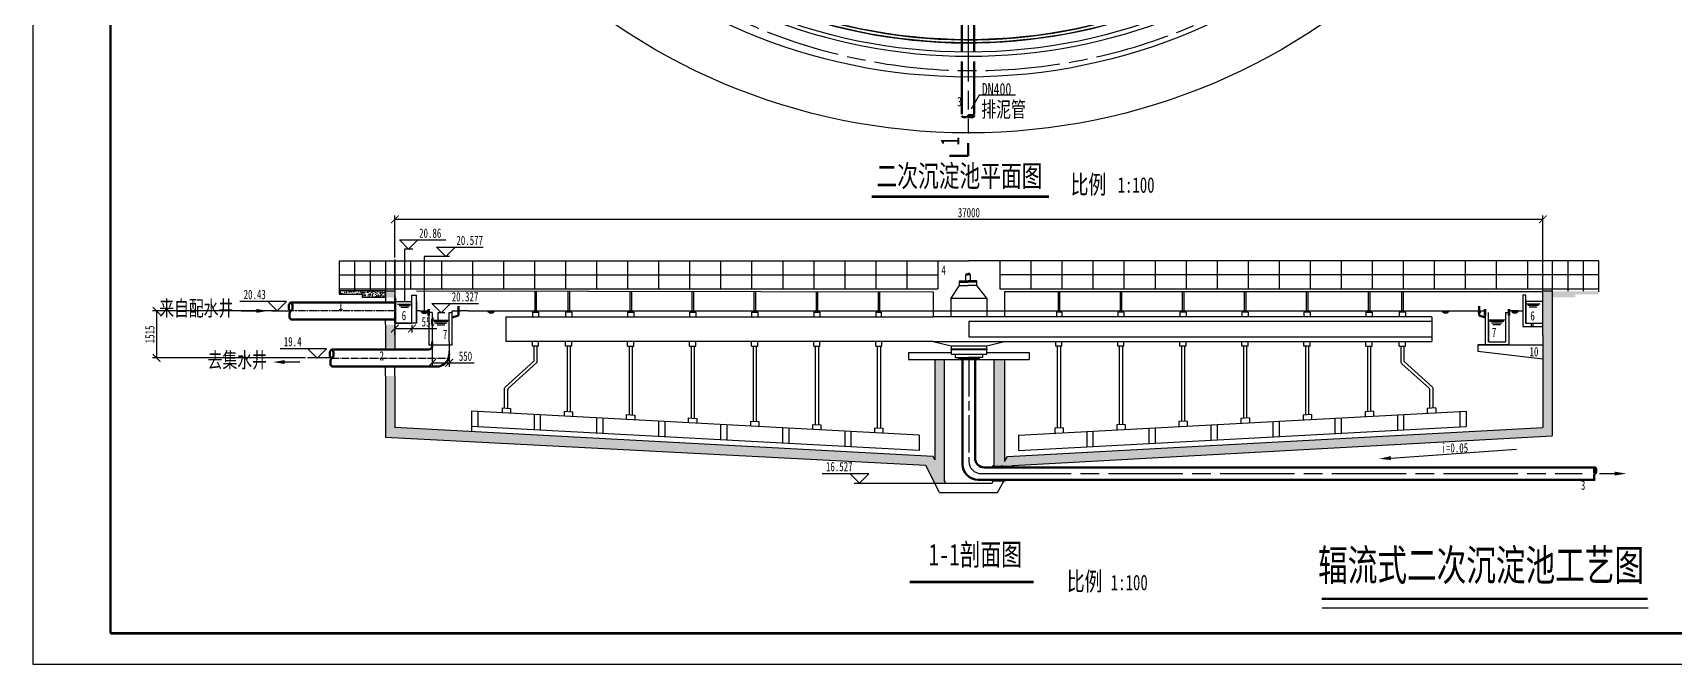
# Model space of a CAD drawing. Header units: millimetres. Extents: x 1678 to 6309, y 3797 to 4425.
# Drawn here: x 5468 to 5997, y 3797 to 4000 of the extents above; entities that cross this region are included whole.
import ezdxf
from ezdxf.enums import TextEntityAlignment as Align

# ---------------------------------------------------------------- set-up
doc = ezdxf.new("R2010")
doc.units = ezdxf.units.MM
for name, pattern in [('ACAD_ISO02W100', [15, 12, -3]), ('ACAD_ISO04W100', [30, 24, -3, 0, -3]), ('ACAD_ISO08W100', [36, 24, -3, 6, -3])]:
    doc.linetypes.add(name, pattern=pattern)
for name, color, linetype in [('33333', 7, 'Continuous'), ('guani', 7, 'Continuous'), ('ZI', 50, 'Continuous'), ('中心线', 7, 'ACAD_ISO08W100'), ('字', 7, 'Continuous'), ('标注', 230, 'Continuous')]:
    doc.layers.add(name, color=color, linetype=linetype)
for name, color, linetype, lineweight in [('guan', 7, 'Continuous', 53), ('图层1', 7, 'Continuous', 53), ('污泥管线', 40, 'ACAD_ISO08W100', 50), ('浮渣挡板', 200, 'Continuous', 50), ('管道', 2, 'Continuous', 50), ('设备', 7, 'Continuous', 25)]:
    doc.layers.add(name, color=color, linetype=linetype, lineweight=lineweight)
doc.styles.add('3', font='simfang.ttf', dxfattribs={"width": 0.7, "height": 3})
doc.styles.add('4', font='simfang.ttf', dxfattribs={"width": 0.7, "height": 8})
doc.styles.add('5', font='simfang.ttf', dxfattribs={"width": 0.7, "height": 5})
doc.styles.add('6', font='simfang.ttf', dxfattribs={"width": 0.7, "height": 6})
doc.styles.add('7', font='simfang.ttf', dxfattribs={"width": 0.7, "height": 7})
doc.styles.get("Standard").update_dxf_attribs({"font": 'arial.ttf'})
doc.dimstyles.new('nn ISO-25', dxfattribs={"dimtxt": 3, "dimasz": 2.5, "dimexe": 1.25, "dimexo": 0.625, "dimtad": 1, "dimdec": 0, "dimlfac": 100, "dimtxsty": '3', "dimblk": 'ARCHTICK', "dimcen": 2.5, "dimadec": 0, "dimazin": 0, "dimtfac": 1, "dimtdec": 0, "dimtmove": 0, "dimatfit": 3, "dimfxl": 1, "dimarcsym": 0})
pattern_1 = [(50, (5480.099, 3805.1431), (1.8218467, -0.159391), [0.1905, -2.0955]), (355, (5480.099, 3805.143), (-0.352428, 1.9105664), [0.1524, -1.6764]), (100.451, (5480.2509, 3805.1298), (1.469425, 1.751167), [0.1619, -1.7809]), (46.1842, (5480.099, 3805.651), (2.71079, -0.420423), [0.28575, -3.14325]), (96.6356, (5480.325, 3805.616), (2.374042, 2.474256), [0.24285, -2.67135]), (351.184, (5480.099, 3805.651), (2.374046, 2.474251), [0.2286, -2.5146]), (21, (5480.353, 3805.5241), (1.516149, -1.022655), [0.1905, -2.0955]), (326, (5480.353, 3805.524), (0.61802, 1.84188), [0.1524, -1.6764]), (71.4514, (5480.4794, 3805.4389), (2.134165, 0.8192286), [0.1619, -1.7809]), (37.5, (5480.09904, 3805.1431), (0.030886, 0.8455504), [0, -1.65608, 0, -1.7018, 0, -1.68275]), (7.5, (5480.099, 3805.1431), (0.6681966, 1.0018057), [0, -0.97028, 0, -1.61798, 0, -0.64135]), (327.5, (5479.5326, 3805.1431), (1.35590595, -0.0572874), [0, -0.635, 0, -1.9812, 0, -2.6289]), (317.5, (5479.2786, 3805.1431), (1.4812918, 0.254265), [0, -0.8255, 0, -1.31572, 0, -1.8669])]

# ---------------------------------------------------------------- blocks, each defined once
blk = doc.blocks.new('11')
for p, q in [((45917, 38225), (47417, 38225)), ((46217, 37925), (45917, 38225)), ((46217, 37925), (46517, 38225))]:
    blk.add_line(p, q)
blk = doc.blocks.new('_ArchTick')
at = {"color": 0, "linetype": 'ByBlock', "const_width": 0.15}
blk.add_lwpolyline([(-0.5, -0.5), (0.5, 0.5)], dxfattribs=at)
blk = doc.blocks.new('*D17')
at = {"layer": 'Defpoints', "color": 0, "ltscale": 0.1, "transparency": 16777216}
for p in [(5954.51, 3939.94), (5584.51, 3926.96), (5954.51, 3916.78)]:
    blk.add_point(p, dxfattribs=at)
at = {"layer": '标注', "color": 0, "lineweight": -2, "ltscale": 0.1, "transparency": 16777216}
for p, q in [((5584.51, 3927.59), (5584.51, 3941.19)), ((5954.51, 3917.4), (5954.51, 3941.19)), ((5584.51, 3939.94), (5954.51, 3939.94))]:
    blk.add_line(p, q, dxfattribs=at)
at = {"layer": '标注', "color": 0, "lineweight": -2, "ltscale": 0.1, "transparency": 16777216, "xscale": 2.5, "yscale": 2.5, "zscale": 2.5, "rotation": 180}
blk.add_blockref('_ArchTick', (5584.51, 3939.94), dxfattribs=at)
at = {"layer": '标注', "color": 0, "lineweight": -2, "ltscale": 0.1, "transparency": 16777216, "xscale": 2.5, "yscale": 2.5, "zscale": 2.5}
blk.add_blockref('_ArchTick', (5954.51, 3939.94), dxfattribs=at)
at = {"layer": '标注', "color": 0, "lineweight": -3, "ltscale": 0.1, "transparency": 16777216, "insert": (5769.51, 3942.08), "char_height": 3, "attachment_point": 5, "style": '3'}
blk.add_mtext('37000', dxfattribs=at)
blk = doc.blocks.new('*D8')
at = {"color": 0, "lineweight": -2, "ltscale": 0.1, "transparency": 16777216}
for p, q in [((5545.91, 3910.43), (5506.44, 3910.43)), ((5507.69, 3910.43), (5507.69, 3895.28)), ((5555.7, 3895.28), (5506.44, 3895.28))]:
    blk.add_line(p, q, dxfattribs=at)
at = {"layer": 'Defpoints', "color": 0, "ltscale": 0.1, "transparency": 16777216}
for p in [(5546.54, 3910.43), (5507.69, 3895.28), (5556.32, 3895.28)]:
    blk.add_point(p, dxfattribs=at)
at = {"color": 0, "lineweight": -2, "ltscale": 0.1, "transparency": 16777216, "xscale": 2.5, "yscale": 2.5, "zscale": 2.5}
for p, rotation in [((5507.69, 3910.43), 90), ((5507.69, 3895.28), 270)]:
    blk.add_blockref('_ArchTick', p, dxfattribs=dict(at, rotation=rotation))
at = {"color": 0, "ltscale": 0.1, "transparency": 16777216, "insert": (5505.55, 3902.86), "char_height": 3, "attachment_point": 5, "rotation": 90, "style": '3'}
blk.add_mtext('1515', dxfattribs=at)
blk = doc.blocks.new('*D16')
at = {"color": 0, "lineweight": -2, "ltscale": 0.1, "transparency": 16777216}
for p, q in [((5596.51, 3898.86), (5596.51, 3892.43)), ((5602.01, 3898.86), (5602.01, 3892.43)), ((5596.51, 3893.68), (5602.01, 3893.68)), ((5602.01, 3893.68), (5610.03, 3893.68))]:
    blk.add_line(p, q, dxfattribs=at)
at = {"layer": 'Defpoints', "color": 0, "ltscale": 0.1, "transparency": 16777216}
for p in [(5596.51, 3899.48), (5602.01, 3899.48), (5602.01, 3893.68)]:
    blk.add_point(p, dxfattribs=at)
at = {"color": 0, "lineweight": -2, "ltscale": 0.1, "transparency": 16777216, "xscale": 2.5, "yscale": 2.5, "zscale": 2.5, "rotation": 180}
blk.add_blockref('_ArchTick', (5596.51, 3893.68), dxfattribs=at)
at = {"color": 0, "lineweight": -2, "ltscale": 0.1, "transparency": 16777216, "xscale": 2.5, "yscale": 2.5, "zscale": 2.5}
blk.add_blockref('_ArchTick', (5602.01, 3893.68), dxfattribs=at)
at = {"color": 0, "ltscale": 0.1, "transparency": 16777216, "insert": (5607.27, 3895.82), "char_height": 3, "attachment_point": 5, "style": '3'}
blk.add_mtext('550', dxfattribs=at)
blk = doc.blocks.new('*D9')
at = {"color": 0, "lineweight": -2, "ltscale": 0.1, "transparency": 16777216}
for p, q in [((5584.51, 3905.81), (5584.51, 3903.49)), ((5584.51, 3904.74), (5590.01, 3904.74)), ((5590.01, 3905.81), (5590.01, 3903.49)), ((5590.01, 3904.74), (5598.03, 3904.74))]:
    blk.add_line(p, q, dxfattribs=at)
at = {"layer": 'Defpoints', "color": 0, "ltscale": 0.1, "transparency": 16777216}
for p in [(5584.51, 3906.43), (5590.01, 3906.43), (5590.01, 3904.74)]:
    blk.add_point(p, dxfattribs=at)
at = {"color": 0, "lineweight": -2, "ltscale": 0.1, "transparency": 16777216, "xscale": 2.5, "yscale": 2.5, "zscale": 2.5, "rotation": 180}
blk.add_blockref('_ArchTick', (5584.51, 3904.74), dxfattribs=at)
at = {"color": 0, "lineweight": -2, "ltscale": 0.1, "transparency": 16777216, "xscale": 2.5, "yscale": 2.5, "zscale": 2.5}
blk.add_blockref('_ArchTick', (5590.01, 3904.74), dxfattribs=at)
at = {"color": 0, "ltscale": 0.1, "transparency": 16777216, "insert": (5595.27, 3906.88), "char_height": 3, "attachment_point": 5, "style": '3'}
blk.add_mtext('550', dxfattribs=at)

msp = doc.modelspace()

# ---------------------------------------------------------------- hatches: boundary and pattern name
at = {"lineweight": -3, "ltscale": 0.1}
h = msp.add_hatch(dxfattribs=at)
h.set_pattern_fill('AR-CONC', color=256, scale=0.01, style=0)
h.set_pattern_definition(pattern_1)
h.paths.add_polyline_path([(5581.506, 3914.862), (5581.506, 3916.862), (5566.506, 3916.862), (5566.506, 3915.862), (5574.006, 3915.862), (5574.006, 3914.862)])
at = {"ltscale": 0.1}
h = msp.add_hatch(dxfattribs=at)
h.set_pattern_fill('AR-CONC', color=256, scale=0.01, style=0)
h.set_pattern_definition(pattern_1)
h.paths.add_polyline_path([(5584.506, 3916.862), (5581.506, 3916.862), (5581.506, 3914.669), (5584.506, 3914.669)])
h.paths.add_polyline_path([(5584.506, 3902.652), (5584.506, 3905.949), (5581.506, 3905.949), (5581.506, 3898.557), (5584.506, 3898.557)])
h.paths.add_polyline_path([(5584.506, 3889.5), (5581.506, 3889.5), (5581.506, 3869.67), (5755.602, 3860.657), (5758.544, 3854.98), (5762.006, 3854.98), (5761.506, 3856.048), (5761.506, 3887.842), (5761.506, 3894.827), (5758.506, 3894.827), (5758.506, 3862.453), (5758.006, 3863.521), (5584.512, 3872.88)])
h = msp.add_hatch(dxfattribs=at)
h.set_pattern_fill('AR-CONC', color=256, scale=0.01, style=0)
h.set_pattern_definition(pattern_1)
h.paths.add_polyline_path([(5957.506, 3870.237), (5957.506, 3876.626), (5957.506, 3892.652), (5957.506, 3916.775), (5954.506, 3916.775), (5954.506, 3916.565), (5954.506, 3902.652), (5954.506, 3872.881), (5781.944, 3863.571), (5781.006, 3861.94), (5781.006, 3894.827), (5777.506, 3894.827), (5777.506, 3893.052), (5777.506, 3887.842), (5777.506, 3860.91), (5777.506, 3860.213), (5779.439, 3860.213), (5783.474, 3860.213), (5783.731, 3860.661)])
h.paths.add_polyline_path([(5965.006, 3915.775), (5972.506, 3915.775), (5972.506, 3916.775), (5957.506, 3916.775), (5957.506, 3914.775), (5965.006, 3914.775)])

# ---------------------------------------------------------------- linework, layer by layer
at = {"lineweight": -3}
msp.add_line((5467.823, 4400.633), (5467.823, 3796.633), dxfattribs=at)
at = {"lineweight": 50}
for p, q in [((5492.823, 3806.633), (5492.823, 4390.633)), ((5769.272, 3960.436), (5769.272, 3964.436)), ((5769.272, 3960.436), (5763.272, 3960.436)), ((5883.275, 3817.724), (5988.275, 3817.724))]:
    msp.add_line(p, q, dxfattribs=at)
for p, q in [((5566.506, 3926.565), (5769.506, 3926.565)), ((5584.506, 3917.565), (5584.506, 3926.565)), ((5589.506, 3926.565), (5589.506, 3917.565)), ((5599.506, 3926.565), (5599.506, 3917.565)), ((5609.506, 3926.565), (5609.506, 3917.565)), ((5619.506, 3926.565), (5619.506, 3917.565)), ((5629.506, 3926.565), (5629.506, 3917.565)), ((5639.506, 3926.565), (5639.506, 3917.565)), ((5649.506, 3926.565), (5649.506, 3917.565)), ((5659.506, 3926.565), (5659.506, 3917.565)), ((5669.506, 3926.565), (5669.506, 3917.565)), ((5679.506, 3926.565), (5679.506, 3917.565)), ((5689.506, 3926.565), (5689.506, 3917.565)), ((5699.506, 3926.565), (5699.506, 3917.565)), ((5709.506, 3926.565), (5709.506, 3917.565)), ((5719.506, 3926.565), (5719.506, 3917.565)), ((5729.506, 3926.565), (5729.506, 3917.565)), ((5739.506, 3926.565), (5739.506, 3917.565)), ((5749.506, 3926.565), (5749.506, 3917.565)), ((5759.506, 3926.565), (5759.506, 3917.565)), ((5972.506, 3926.565), (5769.506, 3926.565)), ((5779.506, 3926.565), (5779.506, 3917.565)), ((5789.506, 3926.565), (5789.506, 3917.565)), ((5799.506, 3926.565), (5799.506, 3917.565)), ((5809.506, 3926.565), (5809.506, 3917.565)), ((5819.506, 3926.565), (5819.506, 3917.565)), ((5829.506, 3926.565), (5829.506, 3917.565)), ((5839.506, 3926.565), (5839.506, 3917.565)), ((5849.506, 3926.565), (5849.506, 3917.565)), ((5859.506, 3926.565), (5859.506, 3917.565)), ((5869.506, 3926.565), (5869.506, 3917.565)), ((5879.506, 3926.565), (5879.506, 3917.565)), ((5889.506, 3926.565), (5889.506, 3917.565)), ((5899.506, 3926.565), (5899.506, 3917.565)), ((5909.506, 3926.565), (5909.506, 3917.565)), ((5919.506, 3926.565), (5919.506, 3917.565)), ((5929.506, 3926.565), (5929.506, 3917.565)), ((5939.506, 3926.565), (5939.506, 3917.565)), ((5949.506, 3926.565), (5949.506, 3917.565)), ((5954.506, 3916.565), (5954.506, 3926.565)), ((5972.506, 3916.565), (5972.506, 3926.565)), ((5566.506, 3922.061), (5759.506, 3922.061)), ((5972.506, 3922.061), (5779.506, 3922.061)), ((5957.506, 3924.895), (5957.506, 3873.685)), ((5584.506, 3915.007), (5584.506, 3915.342)), ((5591.506, 3916.862), (5758.006, 3916.572)), ((5629.569, 3916.552), (5629.569, 3910.052)), ((5630.069, 3916.552), (5630.069, 3910.052)), ((5640.256, 3916.552), (5640.256, 3910.052)), ((5640.756, 3916.552), (5640.756, 3910.052)), ((5660.256, 3916.552), (5660.256, 3910.052)), ((5660.756, 3916.552), (5660.756, 3910.052)), ((5680.256, 3916.552), (5680.256, 3910.052)), ((5680.756, 3916.552), (5680.756, 3910.052)), ((5700.256, 3916.552), (5700.256, 3910.052)), ((5700.756, 3916.552), (5700.756, 3910.052)), ((5720.256, 3916.552), (5720.256, 3910.052)), ((5720.756, 3916.552), (5720.756, 3910.052)), ((5740.256, 3916.552), (5740.256, 3910.052)), ((5740.756, 3916.552), (5740.756, 3910.052)), ((5954.506, 3916.552), (5781.006, 3916.552)), ((5798.256, 3916.552), (5798.256, 3910.052)), ((5798.756, 3916.552), (5798.756, 3910.052)), ((5818.256, 3916.552), (5818.256, 3910.052)), ((5818.756, 3916.552), (5818.756, 3910.052)), ((5838.256, 3916.552), (5838.256, 3910.052)), ((5838.756, 3916.552), (5838.756, 3910.052)), ((5858.256, 3916.552), (5858.256, 3910.052)), ((5858.756, 3916.552), (5858.756, 3910.052)), ((5878.256, 3916.552), (5878.256, 3910.052)), ((5878.756, 3916.552), (5878.756, 3910.052)), ((5898.256, 3916.552), (5898.256, 3910.052)), ((5898.756, 3916.552), (5898.756, 3910.052)), ((5908.944, 3916.552), (5908.944, 3910.052)), ((5909.444, 3916.552), (5909.444, 3910.052)), ((5954.506, 3902.652), (5954.506, 3916.775)), ((5957.506, 3916.775), (5954.506, 3916.775)), ((5628.819, 3910.052), (5630.819, 3910.052)), ((5628.819, 3910.052), (5628.819, 3908.552)), ((5630.819, 3910.052), (5630.819, 3908.552)), ((5641.506, 3910.052), (5639.506, 3910.052)), ((5639.506, 3910.052), (5639.506, 3908.552)), ((5641.506, 3910.052), (5641.506, 3908.552)), ((5659.506, 3910.052), (5661.506, 3910.052)), ((5659.506, 3910.052), (5659.506, 3908.552)), ((5661.506, 3910.052), (5661.506, 3908.552)), ((5679.506, 3910.052), (5681.506, 3910.052)), ((5679.506, 3910.052), (5679.506, 3908.552)), ((5681.506, 3910.052), (5681.506, 3908.552)), ((5699.506, 3910.052), (5701.506, 3910.052)), ((5699.506, 3910.052), (5699.506, 3908.552)), ((5701.506, 3910.052), (5701.506, 3908.552)), ((5719.506, 3910.052), (5719.506, 3908.552)), ((5719.506, 3910.052), (5721.506, 3910.052)), ((5721.506, 3910.052), (5721.506, 3908.552)), ((5739.506, 3910.052), (5741.268, 3910.052)), ((5739.506, 3910.052), (5739.506, 3908.552)), ((5799.506, 3910.052), (5797.745, 3910.052)), ((5799.506, 3910.052), (5799.506, 3908.552)), ((5817.506, 3910.052), (5817.506, 3908.552)), ((5819.506, 3910.052), (5817.506, 3910.052)), ((5819.506, 3910.052), (5819.506, 3908.552)), ((5839.506, 3910.052), (5837.506, 3910.052)), ((5837.506, 3910.052), (5837.506, 3908.552)), ((5839.506, 3910.052), (5839.506, 3908.552)), ((5857.506, 3910.052), (5857.506, 3908.552)), ((5859.506, 3910.052), (5857.506, 3910.052)), ((5859.506, 3910.052), (5859.506, 3908.552)), ((5879.506, 3910.052), (5877.506, 3910.052)), ((5877.506, 3910.052), (5877.506, 3908.552)), ((5879.506, 3910.052), (5879.506, 3908.552)), ((5897.506, 3910.052), (5899.506, 3910.052)), ((5897.506, 3910.052), (5897.506, 3908.552)), ((5899.506, 3910.052), (5899.506, 3908.552)), ((5910.194, 3910.052), (5908.194, 3910.052)), ((5908.194, 3910.052), (5908.194, 3908.552)), ((5910.194, 3910.052), (5910.194, 3908.552)), ((5584.506, 3902.652), (5584.506, 3905.949)), ((5620.236, 3908.552), (5758.006, 3908.552)), ((5620.236, 3908.552), (5620.236, 3900.552)), ((5741.268, 3908.552), (5741.268, 3908.552)), ((5918.777, 3908.552), (5781.006, 3908.552)), ((5918.777, 3907.052), (5781.006, 3907.052)), ((5797.745, 3908.552), (5797.745, 3908.552)), ((5918.777, 3908.552), (5918.777, 3900.552)), ((5584.506, 3902.342), (5584.506, 3899.342)), ((5758.006, 3900.552), (5620.236, 3900.552)), ((5628.819, 3899.052), (5628.819, 3900.552)), ((5630.819, 3899.052), (5628.819, 3899.052)), ((5629.319, 3899.052), (5629.319, 3894.211)), ((5630.319, 3899.052), (5630.319, 3893.766)), ((5630.819, 3899.052), (5630.819, 3900.552)), ((5639.506, 3899.052), (5639.506, 3900.552)), ((5641.506, 3899.052), (5639.506, 3899.052)), ((5640.006, 3899.052), (5640.006, 3878.042)), ((5641.006, 3899.052), (5641.006, 3877.981)), ((5641.506, 3899.052), (5641.506, 3900.552)), ((5659.506, 3899.052), (5659.506, 3900.552)), ((5659.506, 3899.052), (5661.506, 3899.052)), ((5660.006, 3899.052), (5660.006, 3876.979)), ((5661.006, 3899.052), (5661.006, 3876.918)), ((5661.506, 3899.052), (5661.506, 3900.552)), ((5679.506, 3899.052), (5679.506, 3900.552)), ((5679.506, 3899.052), (5681.506, 3899.052)), ((5680.006, 3899.052), (5680.006, 3875.915)), ((5681.006, 3899.052), (5681.006, 3875.854)), ((5681.506, 3899.052), (5681.506, 3900.552)), ((5699.506, 3899.052), (5699.506, 3900.552)), ((5699.506, 3899.052), (5701.506, 3899.052)), ((5700.006, 3899.052), (5700.006, 3874.862)), ((5701.006, 3899.052), (5701.006, 3874.8)), ((5701.506, 3899.052), (5701.506, 3900.552)), ((5719.506, 3899.052), (5719.506, 3900.552)), ((5719.506, 3899.052), (5721.506, 3899.052)), ((5720.006, 3899.052), (5720.006, 3873.788)), ((5721.006, 3899.052), (5721.006, 3873.727)), ((5721.506, 3899.052), (5721.506, 3900.552)), ((5739.506, 3899.052), (5739.506, 3900.552)), ((5739.506, 3899.052), (5741.506, 3899.052)), ((5740.006, 3899.052), (5740.006, 3872.724)), ((5741.006, 3899.052), (5741.006, 3872.663)), ((5741.506, 3899.052), (5741.506, 3900.552)), ((5781.006, 3902.052), (5918.777, 3902.052)), ((5781.006, 3900.552), (5918.777, 3900.552)), ((5797.506, 3899.052), (5797.506, 3900.552)), ((5799.506, 3899.052), (5797.506, 3899.052)), ((5798.006, 3899.052), (5798.006, 3872.663)), ((5799.006, 3899.052), (5799.006, 3872.724)), ((5799.506, 3899.052), (5799.506, 3900.552)), ((5817.506, 3899.052), (5817.506, 3900.552)), ((5819.506, 3899.052), (5817.506, 3899.052)), ((5818.006, 3899.052), (5818.006, 3873.727)), ((5819.006, 3899.052), (5819.006, 3873.788)), ((5819.506, 3899.052), (5819.506, 3900.552)), ((5837.506, 3899.052), (5837.506, 3900.552)), ((5839.506, 3899.052), (5837.506, 3899.052)), ((5838.006, 3899.052), (5838.006, 3874.8)), ((5839.006, 3899.052), (5839.006, 3874.862)), ((5839.506, 3899.052), (5839.506, 3900.552)), ((5857.506, 3899.052), (5857.506, 3900.552)), ((5859.506, 3899.052), (5857.506, 3899.052)), ((5858.006, 3899.052), (5858.006, 3875.854)), ((5859.006, 3899.052), (5859.006, 3875.915)), ((5859.506, 3899.052), (5859.506, 3900.552)), ((5877.506, 3899.052), (5877.506, 3900.552)), ((5879.506, 3899.052), (5877.506, 3899.052)), ((5878.006, 3899.052), (5878.006, 3876.918)), ((5879.006, 3899.052), (5879.006, 3876.979)), ((5879.506, 3899.052), (5879.506, 3900.552)), ((5897.506, 3899.052), (5897.506, 3900.552)), ((5897.506, 3899.052), (5899.506, 3899.052)), ((5898.006, 3899.052), (5898.006, 3877.981)), ((5899.006, 3899.052), (5899.006, 3878.042)), ((5899.506, 3899.052), (5899.506, 3900.552)), ((5908.194, 3899.052), (5908.194, 3900.552)), ((5908.194, 3899.052), (5910.194, 3899.052)), ((5908.694, 3899.052), (5908.694, 3894.418)), ((5909.694, 3899.052), (5909.694, 3894.418)), ((5910.194, 3899.052), (5910.194, 3900.552)), ((5954.506, 3902.652), (5954.506, 3890.652)), ((5954.506, 3902.342), (5954.506, 3899.342)), ((5629.319, 3894.211), (5620.058, 3885.862)), ((5630.319, 3893.766), (5621.058, 3885.417)), ((5750.106, 3894.827), (5788.906, 3894.827)), ((5761.506, 3894.827), (5761.506, 3893.052)), ((5761.506, 3894.827), (5761.506, 3894.827)), ((5761.506, 3894.827), (5761.506, 3887.842)), ((5777.506, 3894.827), (5777.506, 3887.842)), ((5777.506, 3894.827), (5777.506, 3893.052)), ((5909.755, 3894.155), (5918.955, 3885.862)), ((5909.086, 3893.413), (5917.955, 3885.417)), ((5619.893, 3879.113), (5619.893, 3885.491)), ((5620.058, 3885.862), (5620.05, 3885.854)), ((5620.893, 3879.051), (5620.893, 3885.046)), ((5761.506, 3887.842), (5761.506, 3856.048)), ((5777.506, 3887.842), (5777.506, 3860.91)), ((5918.12, 3879.051), (5918.12, 3885.046)), ((5918.955, 3885.862), (5918.963, 3885.854)), ((5919.12, 3879.113), (5919.12, 3885.491)), ((5609.259, 3878.18), (5609.259, 3873.174)), ((5619.039, 3879.165), (5619.039, 3877.655)), ((5621.747, 3878.998), (5621.747, 3877.488)), ((5639.09, 3878.099), (5639.09, 3876.579)), ((5641.799, 3877.933), (5641.799, 3876.445)), ((5897.214, 3877.933), (5897.214, 3876.445)), ((5899.922, 3878.099), (5899.922, 3876.579)), ((5917.266, 3878.998), (5917.266, 3877.488)), ((5919.974, 3879.165), (5919.974, 3877.655)), ((5929.754, 3878.18), (5929.754, 3873.174)), ((5954.506, 3881.652), (5954.506, 3876.021)), ((5629.383, 3877.1), (5629.383, 3872.094)), ((5649.506, 3876.02), (5649.506, 3871.014)), ((5659.09, 3877.035), (5659.09, 3875.505)), ((5661.799, 3876.869), (5661.799, 3875.372)), ((5669.506, 3874.946), (5669.506, 3869.94)), ((5679.09, 3875.971), (5679.09, 3874.432)), ((5681.799, 3875.805), (5681.799, 3874.298)), ((5689.506, 3873.873), (5689.506, 3868.867)), ((5699.09, 3874.918), (5699.09, 3873.358)), ((5701.799, 3874.752), (5701.799, 3873.235)), ((5709.487, 3872.8), (5709.487, 3867.794)), ((5719.09, 3873.844), (5719.09, 3872.285)), ((5721.799, 3873.678), (5721.799, 3872.151)), ((5739.09, 3872.782), (5739.09, 3871.211)), ((5741.799, 3872.615), (5741.799, 3871.043)), ((5797.214, 3872.615), (5797.214, 3871.043)), ((5799.922, 3872.782), (5799.922, 3871.211)), ((5817.214, 3873.678), (5817.214, 3872.151)), ((5819.922, 3873.844), (5819.922, 3872.285)), ((5829.526, 3872.8), (5829.526, 3867.794)), ((5837.214, 3874.752), (5837.214, 3873.235)), ((5839.922, 3874.918), (5839.922, 3873.358)), ((5849.506, 3873.873), (5849.506, 3868.867)), ((5857.214, 3875.805), (5857.214, 3874.298)), ((5859.922, 3875.971), (5859.922, 3874.432)), ((5869.506, 3874.946), (5869.506, 3869.94)), ((5877.214, 3876.869), (5877.214, 3875.372)), ((5879.922, 3877.035), (5879.922, 3875.505)), ((5889.506, 3876.02), (5889.506, 3871.014)), ((5909.63, 3877.1), (5909.63, 3872.094)), ((5729.506, 3871.725), (5729.506, 3866.719)), ((5753.506, 3870.437), (5753.506, 3865.431)), ((5785.506, 3870.437), (5785.506, 3865.431)), ((5809.506, 3871.725), (5809.506, 3866.719)), ((5883.365, 3814.767), (5988.422, 3814.767)), ((5467.823, 3796.633), (6308.823, 3796.633))]:
    msp.add_line(p, q)
at = {"lineweight": -3, "ltscale": 0.1}
for p, q in [((5766.515, 3919.706), (5766.515, 3920.161)), ((5766.515, 3920.161), (5769.271, 3920.161)), ((5768.536, 3922.061), (5768.778, 3922.517)), ((5768.536, 3922.061), (5769.271, 3922.061)), ((5768.536, 3920.161), (5768.536, 3922.015)), ((5768.778, 3922.517), (5769.271, 3922.517)), ((5769.764, 3922.517), (5769.271, 3922.517)), ((5770.007, 3922.061), (5769.271, 3922.061)), ((5772.027, 3920.161), (5769.271, 3920.161)), ((5770.007, 3922.061), (5769.764, 3922.517)), ((5770.007, 3920.161), (5770.007, 3922.015)), ((5772.027, 3919.706), (5772.027, 3920.161)), ((5566.506, 3917.565), (5759.506, 3917.565)), ((5591.506, 3906.432), (5591.506, 3915.511)), ((5758.006, 3916.572), (5758.006, 3908.552)), ((5763.756, 3914.534), (5766.515, 3918.621)), ((5766.515, 3918.621), (5766.515, 3919.706)), ((5766.515, 3919.706), (5769.271, 3919.706)), ((5766.515, 3918.621), (5769.271, 3918.621)), ((5772.027, 3919.706), (5769.271, 3919.706)), ((5772.027, 3918.621), (5769.271, 3918.621)), ((5772.027, 3918.621), (5772.027, 3919.706)), ((5775.256, 3914.534), (5772.027, 3918.621)), ((5779.506, 3917.565), (5972.506, 3917.565)), ((5781.006, 3916.552), (5781.006, 3908.552)), ((5948.006, 3915.511), (5948.006, 3905.432)), ((5949.006, 3906.432), (5949.006, 3915.511)), ((5584.506, 3913.432), (5590.006, 3913.432)), ((5585.399, 3912.653), (5589.888, 3912.653)), ((5585.399, 3912.653), (5589.888, 3912.653)), ((5585.399, 3912.653), (5589.888, 3912.653)), ((5585.899, 3912.153), (5589.388, 3912.153)), ((5586.399, 3911.653), (5588.888, 3911.653)), ((5591.506, 3913.432), (5591.506, 3910.442)), ((5591.506, 3913.432), (5591.506, 3910.432)), ((5591.506, 3913.432), (5591.506, 3906.432)), ((5592.506, 3910.432), (5595.406, 3910.432)), ((5592.899, 3910.166), (5595.144, 3910.166)), ((5592.899, 3910.166), (5595.144, 3910.166)), ((5592.899, 3910.166), (5595.144, 3910.166)), ((5593.149, 3909.916), (5594.894, 3909.916)), ((5593.399, 3909.666), (5594.644, 3909.666)), ((5595.506, 3909.942), (5595.506, 3899.483)), ((5596.506, 3909.942), (5595.506, 3909.942)), ((5596.506, 3909.942), (5596.506, 3900.483)), ((5616.644, 3910.166), (5614.4, 3910.166)), ((5616.644, 3910.166), (5614.4, 3910.166)), ((5616.644, 3910.166), (5614.4, 3910.166)), ((5616.644, 3910.166), (5614.4, 3910.166)), ((5616.644, 3910.166), (5614.4, 3910.166)), ((5616.644, 3910.166), (5614.4, 3910.166)), ((5616.394, 3909.916), (5614.65, 3909.916)), ((5616.394, 3909.916), (5614.65, 3909.916)), ((5616.144, 3909.666), (5614.9, 3909.666)), ((5616.144, 3909.666), (5614.9, 3909.666)), ((5741.268, 3910.052), (5741.268, 3908.552)), ((5763.756, 3908.552), (5763.756, 3914.534)), ((5763.756, 3914.534), (5775.256, 3914.534)), ((5775.256, 3914.534), (5775.256, 3908.552)), ((5797.745, 3910.052), (5797.745, 3908.552)), ((5924.284, 3910.166), (5922.04, 3910.166)), ((5924.284, 3910.166), (5922.04, 3910.166)), ((5924.284, 3910.166), (5922.04, 3910.166)), ((5924.284, 3910.166), (5922.04, 3910.166)), ((5924.284, 3910.166), (5922.04, 3910.166)), ((5924.284, 3910.166), (5922.04, 3910.166)), ((5924.034, 3909.916), (5922.29, 3909.916)), ((5924.034, 3909.916), (5922.29, 3909.916)), ((5923.784, 3909.666), (5922.54, 3909.666)), ((5923.784, 3909.666), (5922.54, 3909.666)), ((5934.506, 3909.942), (5933.506, 3909.942)), ((5936.006, 3899.483), (5936.006, 3909.942)), ((5937.006, 3902.312), (5937.006, 3909.942)), ((5937.006, 3900.483), (5937.006, 3909.942)), ((5942.506, 3909.942), (5942.506, 3903.312)), ((5942.506, 3909.942), (5943.506, 3909.942)), ((5942.506, 3909.942), (5942.506, 3900.483)), ((5942.506, 3909.942), (5943.506, 3909.942)), ((5946.506, 3910.432), (5943.506, 3910.432)), ((5946.506, 3910.432), (5943.506, 3910.432)), ((5943.506, 3909.942), (5943.506, 3899.483)), ((5946.614, 3910.166), (5944.369, 3910.166)), ((5946.614, 3910.166), (5944.369, 3910.166)), ((5946.614, 3910.166), (5944.369, 3910.166)), ((5946.614, 3910.166), (5944.369, 3910.166)), ((5946.614, 3910.166), (5944.369, 3910.166)), ((5946.614, 3910.166), (5944.369, 3910.166)), ((5946.364, 3909.916), (5944.619, 3909.916)), ((5946.364, 3909.916), (5944.619, 3909.916)), ((5946.114, 3909.666), (5944.869, 3909.666)), ((5946.114, 3909.666), (5944.869, 3909.666)), ((5953.614, 3912.653), (5949.125, 3912.653)), ((5953.614, 3912.653), (5949.125, 3912.653)), ((5953.614, 3912.653), (5949.125, 3912.653)), ((5953.614, 3912.653), (5949.125, 3912.653)), ((5953.614, 3912.653), (5949.125, 3912.653)), ((5953.614, 3912.653), (5949.125, 3912.653)), ((5953.114, 3912.153), (5949.625, 3912.153)), ((5952.614, 3911.653), (5950.125, 3911.653)), ((5591.506, 3906.432), (5584.506, 3906.432)), ((5596.506, 3907.483), (5602.006, 3907.483)), ((5597.113, 3906.983), (5601.603, 3906.983)), ((5597.113, 3906.983), (5601.603, 3906.983)), ((5597.113, 3906.983), (5601.603, 3906.983)), ((5597.613, 3906.483), (5601.103, 3906.483)), ((5598.113, 3905.983), (5600.603, 3905.983)), ((5781.006, 3908.552), (5758.006, 3908.552)), ((5781.006, 3907.052), (5769.506, 3907.052)), ((5769.506, 3907.052), (5769.506, 3902.052)), ((5941.9, 3906.983), (5937.41, 3906.983)), ((5941.9, 3906.983), (5937.41, 3906.983)), ((5941.9, 3906.983), (5937.41, 3906.983)), ((5941.9, 3906.983), (5937.41, 3906.983)), ((5941.9, 3906.983), (5937.41, 3906.983)), ((5941.9, 3906.983), (5937.41, 3906.983)), ((5941.4, 3906.483), (5937.91, 3906.483)), ((5941.4, 3906.483), (5937.91, 3906.483)), ((5940.9, 3905.983), (5938.41, 3905.983)), ((5940.9, 3905.983), (5938.41, 3905.983)), ((5595.506, 3899.483), (5603.006, 3899.483)), ((5758.006, 3900.552), (5781.006, 3900.552)), ((5758.006, 3900.552), (5763.756, 3899.141)), ((5763.756, 3899.141), (5775.256, 3899.141)), ((5763.756, 3899.141), (5763.756, 3898.238)), ((5769.506, 3902.052), (5781.006, 3902.052)), ((5775.256, 3899.141), (5781.006, 3900.552)), ((5775.256, 3898.238), (5775.256, 3899.141)), ((5943.506, 3899.483), (5933.506, 3899.483)), ((5933.506, 3899.483), (5954.506, 3899.483)), ((5933.506, 3899.483), (5933.506, 3897.483)), ((5750.106, 3897.079), (5763.756, 3897.079)), ((5750.106, 3897.079), (5750.106, 3894.827)), ((5758.506, 3894.827), (5758.506, 3862.453)), ((5763.756, 3898.238), (5775.256, 3898.238)), ((5763.756, 3897.861), (5763.756, 3898.238)), ((5775.256, 3897.861), (5763.756, 3897.861)), ((5763.756, 3897.861), (5763.756, 3897.064)), ((5763.756, 3897.064), (5763.756, 3896.474)), ((5763.756, 3896.474), (5775.256, 3896.474)), ((5765.064, 3896.474), (5765.064, 3895.42)), ((5765.064, 3895.42), (5769.506, 3895.42)), ((5766.076, 3895.42), (5766.076, 3895.094)), ((5766.076, 3895.094), (5769.506, 3895.094)), ((5766.375, 3895.094), (5766.375, 3894.827)), ((5766.375, 3894.827), (5769.506, 3894.827)), ((5773.949, 3895.42), (5769.506, 3895.42)), ((5772.937, 3895.094), (5769.506, 3895.094)), ((5772.637, 3894.827), (5769.506, 3894.827)), ((5772.637, 3895.094), (5772.637, 3894.827)), ((5772.937, 3895.42), (5772.937, 3895.094)), ((5773.949, 3896.474), (5773.949, 3895.42)), ((5775.256, 3898.238), (5775.256, 3897.861)), ((5775.256, 3897.064), (5775.256, 3897.861)), ((5775.256, 3897.079), (5788.906, 3897.079)), ((5775.256, 3896.474), (5775.256, 3897.064)), ((5781.006, 3894.827), (5781.006, 3861.94)), ((5788.906, 3897.079), (5788.906, 3894.827)), ((5933.506, 3897.483), (5954.506, 3895.027)), ((5581.506, 3889.5), (5581.506, 3869.67)), ((5584.506, 3889.5), (5584.512, 3872.88)), ((5957.506, 3876.626), (5957.506, 3870.237)), ((5783.731, 3860.661), (5957.506, 3870.237)), ((5758.506, 3862.453), (5758.006, 3863.521)), ((5781.006, 3861.94), (5781.944, 3863.571)), ((5760.099, 3851.98), (5755.602, 3860.657)), ((5773.506, 3858.01), (5792.506, 3858.01)), ((5777.506, 3860.91), (5777.506, 3860.213)), ((5777.506, 3860.213), (5779.439, 3860.213)), ((5783.474, 3860.213), (5783.731, 3860.661)), ((5760.099, 3851.98), (5778.742, 3851.98)), ((5762.006, 3854.98), (5761.506, 3856.048)), ((5762.006, 3854.98), (5777.006, 3854.98)), ((5777.006, 3854.98), (5777.451, 3855.753)), ((5777.506, 3855.753), (5778.025, 3855.753)), ((5778.742, 3851.98), (5780.911, 3855.753))]:
    msp.add_line(p, q, dxfattribs=at)
at = {"ltscale": 0.1}
for p, q in [((5581.506, 3914.669), (5581.506, 3913.186)), ((5590.006, 3913.432), (5590.006, 3915.511)), ((5590.006, 3915.511), (5591.506, 3915.511)), ((5584.506, 3914.432), (5584.506, 3913.432)), ((5584.506, 3910.432), (5584.506, 3907.682)), ((5584.58, 3910.436), (5584.58, 3913.186)), ((5590.006, 3906.432), (5590.006, 3913.432)), ((5592.506, 3910.432), (5591.506, 3910.442)), ((5602.006, 3907.483), (5602.006, 3909.942)), ((5602.006, 3909.942), (5603.006, 3909.942)), ((5603.006, 3909.942), (5603.006, 3910.432)), ((5603.006, 3910.432), (5605.596, 3910.432)), ((5603.006, 3899.483), (5603.006, 3909.942)), ((5608.096, 3910.432), (5605.596, 3910.432)), ((5608.096, 3910.432), (5935.917, 3910.432)), ((5946.506, 3910.432), (5948.006, 3910.432)), ((5954.506, 3913.432), (5949.006, 3913.432)), ((5949.006, 3913.432), (5949.006, 3906.432)), ((5581.506, 3905.949), (5581.506, 3907.682)), ((5584.506, 3906.432), (5584.506, 3905.949)), ((5584.506, 3906.432), (5590.006, 3906.432)), ((5602.006, 3900.483), (5602.006, 3907.483)), ((5942.506, 3907.483), (5937.006, 3907.483)), ((5937.006, 3907.483), (5937.006, 3900.483)), ((5948.006, 3905.432), (5954.506, 3905.432)), ((5949.006, 3906.432), (5954.506, 3906.432)), ((5602.006, 3900.483), (5602.006, 3898.983)), ((5602.006, 3899.483), (5603.006, 3899.483)), ((5602.006, 3898.983), (5602.006, 3897.483)), ((5937.006, 3900.483), (5942.506, 3900.483)), ((5564.133, 3895.278), (5556.322, 3895.278)), ((5581.506, 3898.557), (5581.506, 3897.938)), ((5584.506, 3898.557), (5584.506, 3898.081)), ((5602.006, 3896.483), (5602.006, 3897.483)), ((5581.506, 3889.5), (5581.506, 3892.483)), ((5584.506, 3889.5), (5584.506, 3892.483))]:
    msp.add_line(p, q, dxfattribs=at)
at = {"lineweight": 25, "ltscale": 100}
for p, q in [((5535.002, 3910.432), (5539.902, 3910.432)), ((5553.864, 3893.957), (5548.964, 3893.957)), ((5972.779, 3858.01), (5977.679, 3858.01))]:
    msp.add_line(p, q, dxfattribs=at)
at = {"color": 2, "lineweight": 50, "ltscale": 0.1}
for p, q in [((5554.746, 3913.186), (5550.891, 3913.186)), ((5584.58, 3913.186), (5554.746, 3913.186)), ((5584.506, 3907.682), (5550.945, 3907.682)), ((5564.186, 3892.483), (5598.006, 3892.483))]:
    msp.add_line(p, q, dxfattribs=at)
at = {"linetype": 'ACAD_ISO02W100', "lineweight": -3, "ltscale": 0.05}
for p, q in [((5950.756, 3906.432), (5950.756, 3905.432)), ((5951.256, 3906.432), (5951.256, 3905.432))]:
    msp.add_line(p, q, dxfattribs=at)
at = {"linetype": 'ACAD_ISO04W100', "ltscale": 0.1}
msp.add_line((5564.186, 3895.233), (5601.167, 3895.233), dxfattribs=at)
at = {"linetype": 'ACAD_ISO02W100', "ltscale": 10}
for p, q in [((5611.259, 3878.087), (5611.259, 3873.076)), ((5927.754, 3878.087), (5927.754, 3873.076)), ((5631.383, 3877.001), (5631.383, 3871.99)), ((5651.506, 3875.926), (5651.506, 3870.915)), ((5671.506, 3874.848), (5671.506, 3869.842)), ((5691.506, 3873.774), (5691.506, 3868.768)), ((5711.482, 3872.704), (5711.482, 3867.696)), ((5827.531, 3872.704), (5827.531, 3867.696)), ((5847.506, 3873.774), (5847.506, 3868.768)), ((5867.506, 3874.848), (5867.506, 3869.842)), ((5887.506, 3875.926), (5887.506, 3870.915)), ((5907.63, 3877.001), (5907.63, 3871.99)), ((5731.506, 3871.627), (5731.506, 3866.621)), ((5807.506, 3871.627), (5807.506, 3866.621))]:
    msp.add_line(p, q, dxfattribs=at)
at = {"lineweight": -3}
for radius in [203, 185, 177, 177]:
    msp.add_circle((5769.317, 4170.78), radius, dxfattribs=at)
at = {"ltscale": 0.1}
msp.add_circle((5769.272, 4170.78), 173.976, dxfattribs=at)
at = {"lineweight": -3, "ltscale": 0.1}
msp.add_circle((5769.272, 4170.78), 172.976, dxfattribs=at)
at = {"linetype": 'ByBlock', "lineweight": -3}
msp.add_arc((5769.638, 4170.476), 177.998, 226.7536, 223.21087, dxfattribs=at)
at = {"lineweight": -3}
for radius, start, end in [(174, 242.95206, 237.02227), (173, 242.96915, 237.00504)]:
    msp.add_arc((5769.317, 4170.78), radius, start, end, dxfattribs=at)
at = {"color": 2, "lineweight": 50, "ltscale": 0.1}
msp.add_arc((5598.006, 3896.483), 4, 270, 0, dxfattribs=at)
for centre, radius, start, end in [((5910.194, 3894.418), 1.5, 180, 219.34018), ((5910.194, 3894.418), 0.5, 180, 219.34018), ((5620.393, 3885.491), 0.5, 133.37029, 180), ((5621.393, 3885.046), 0.5, 132.03365, 180), ((5917.62, 3885.046), 0.5, 0, 47.96635), ((5918.62, 3885.491), 0.5, 0, 46.62971), ((5773.506, 3862.01), 4, 180, 270)]:
    msp.add_arc(centre, radius, start, end)
at = {"layer": '33333', "lineweight": 25, "ltscale": 100}
for points in [[(5539.902, 3910.432, 1.25, 0, 0), (5543.652, 3910.432, 0, 0, 0)], [(5548.964, 3893.957, 1.25, 0, 0), (5545.214, 3893.957, 0, 0, 0)], [(5977.679, 3858.01, 1.25, 0, 0), (5981.429, 3858.01, 0, 0, 0)]]:
    msp.add_lwpolyline(points, format="xyseb", dxfattribs=at)
at = {"layer": 'guan', "lineweight": -3, "ltscale": 0.1}
for p, q in [((5772.859, 3979.898), (5770.272, 3975.399)), ((5784.489, 3979.898), (5772.859, 3979.898)), ((5595.406, 3909.942), (5595.406, 3908.942)), ((5943.606, 3909.942), (5943.606, 3908.942))]:
    msp.add_line(p, q, dxfattribs=at)
at = {"layer": 'guan'}
for p, q in [((5738.211, 3947.272), (5795.279, 3947.272)), ((5750.448, 3823.195), (5790.325, 3823.143))]:
    msp.add_line(p, q, dxfattribs=at)
at = {"layer": 'guan', "ltscale": 0.1}
for p, q in [((5595.406, 3908.942), (5595.406, 3910.942)), ((5935.917, 3908.942), (5935.917, 3910.942)), ((5943.606, 3908.942), (5943.606, 3910.942))]:
    msp.add_line(p, q, dxfattribs=at)
at = {"layer": 'guani', "linetype": 'ACAD_ISO02W100'}
for p, q in [((5571.506, 3926.565), (5571.506, 3916.862)), ((5576.506, 3926.565), (5576.506, 3916.862)), ((5581.506, 3926.565), (5581.506, 3916.862)), ((5957.506, 3926.565), (5957.506, 3916.565)), ((5962.506, 3926.565), (5962.506, 3916.775)), ((5967.506, 3926.565), (5967.506, 3916.775))]:
    msp.add_line(p, q, dxfattribs=at)
at = {"layer": 'guani'}
for p, q in [((5584.506, 3926.963), (5584.506, 3914.669)), ((5581.506, 3924.963), (5581.506, 3914.669)), ((5581.506, 3916.862), (5566.506, 3916.862)), ((5566.506, 3916.862), (5566.506, 3915.862)), ((5566.506, 3915.862), (5574.006, 3915.862)), ((5574.006, 3915.862), (5574.006, 3914.862)), ((5574.006, 3914.862), (5581.506, 3914.862)), ((5581.506, 3915.007), (5581.506, 3916.862)), ((5581.506, 3916.862), (5584.506, 3916.862)), ((5581.506, 3905.949), (5581.506, 3898.557)), ((5584.506, 3905.949), (5584.506, 3902.652)), ((5584.506, 3902.652), (5584.506, 3898.557)), ((5584.506, 3902.342), (5584.506, 3899.342)), ((5954.506, 3902.652), (5954.506, 3872.881)), ((5954.506, 3902.342), (5954.506, 3899.342)), ((5581.506, 3889.5), (5581.506, 3875.758)), ((5584.506, 3889.5), (5584.506, 3876.107)), ((5957.506, 3892.652), (5957.506, 3873.685))]:
    msp.add_line(p, q, dxfattribs=at)
at = {"layer": 'ZI'}
for p, q in [((5566.506, 3926.565), (5566.506, 3916.862)), ((5753.506, 3870.437), (5609.259, 3878.18)), ((5619.039, 3879.165), (5621.747, 3878.999)), ((5639.09, 3878.099), (5641.799, 3877.933)), ((5785.506, 3870.437), (5929.754, 3878.18)), ((5899.922, 3878.099), (5897.214, 3877.933)), ((5919.974, 3879.165), (5917.266, 3878.999)), ((5758.006, 3863.521), (5584.512, 3872.88)), ((5753.506, 3865.431), (5609.259, 3873.174)), ((5609.259, 3873.174), (5609.259, 3871.545)), ((5659.09, 3877.035), (5661.799, 3876.869)), ((5679.09, 3875.971), (5681.799, 3875.805)), ((5699.09, 3874.918), (5701.799, 3874.752)), ((5719.09, 3873.844), (5721.799, 3873.678)), ((5739.09, 3872.781), (5741.799, 3872.615)), ((5781.944, 3863.571), (5954.506, 3872.881)), ((5785.506, 3865.431), (5929.754, 3873.174)), ((5799.922, 3872.781), (5797.214, 3872.615)), ((5819.922, 3873.844), (5817.214, 3873.678)), ((5839.922, 3874.918), (5837.214, 3874.752)), ((5859.922, 3875.971), (5857.214, 3875.805)), ((5879.922, 3877.035), (5877.214, 3876.869)), ((5755.602, 3860.657), (5581.506, 3869.67))]:
    msp.add_line(p, q, dxfattribs=at)
at = {"layer": '中心线', "lineweight": -3}
for p, q in [((5769.272, 4368.363), (5769.272, 3967.545)), ((5778.464, 3858.01), (5967.212, 3858.01))]:
    msp.add_line(p, q, dxfattribs=at)
at = {"layer": '中心线', "lineweight": -3, "ltscale": 0.1}
for p, q in [((5949.006, 3915.511), (5948.006, 3915.511)), ((5584.506, 3910.432), (5551.017, 3910.432))]:
    msp.add_line(p, q, dxfattribs=at)
at = {"layer": '中心线', "ltscale": 0.5}
msp.add_line((5769.506, 3894.827), (5769.506, 3862.01), dxfattribs=at)
at = {"layer": '中心线', "lineweight": -3}
msp.add_arc((5770.817, 4169.354), 181.509, 225.8671, 225.55664, dxfattribs=at)
at = {"layer": '图层1'}
msp.add_line((5492.823, 3806.633), (6298.823, 3806.633), dxfattribs=at)
at = {"layer": '标注', "lineweight": -3, "ltscale": 0.1}
for p, q in [((5590.265, 3930.301), (5587.589, 3930.301)), ((5587.589, 3930.301), (5587.589, 3913.432)), ((5600.213, 3927.981), (5594.006, 3927.981)), ((5594.006, 3927.981), (5594.006, 3910.432)), ((5602.081, 3927.981), (5600.213, 3927.981)), ((5544.892, 3910.432), (5551.017, 3910.432)), ((5600.66, 3909.819), (5598.37, 3909.819)), ((5598.37, 3909.819), (5598.37, 3907.483)), ((5732.591, 3854.98), (5762.006, 3854.98))]:
    msp.add_line(p, q, dxfattribs=at)
at = {"layer": '污泥管线'}
msp.add_line((5584.58, 3914.597), (5584.58, 3906.432), dxfattribs=at)
at = {"layer": '浮渣挡板', "ltscale": 0.1}
for p, q in [((5605.006, 3908.932), (5605.006, 3911.932)), ((5934.006, 3908.932), (5934.006, 3911.932)), ((5603.006, 3908.312), (5605.006, 3908.932)), ((5936.006, 3908.312), (5934.006, 3908.932))]:
    msp.add_line(p, q, dxfattribs=at)
at = {"layer": '管道', "linetype": 'ACAD_ISO02W100'}
for p, q in [((5767.272, 4170.78), (5767.272, 3985.783)), ((5771.272, 4170.78), (5771.272, 3985.783)), ((5767.272, 3985.783), (5767.272, 3973.197)), ((5771.272, 3985.783), (5771.272, 3973.197))]:
    msp.add_line(p, q, dxfattribs=at)
at = {"layer": '管道', "ltscale": 0.1}
for p, q in [((5596.506, 3900.483), (5596.506, 3898.983)), ((5595.506, 3897.983), (5564.186, 3897.983)), ((5767.506, 3894.827), (5767.506, 3861.01)), ((5771.506, 3894.827), (5771.506, 3863.01)), ((5774.506, 3860.01), (5779.322, 3860.01)), ((5772.506, 3856.01), (5778.173, 3856.01))]:
    msp.add_line(p, q, dxfattribs=at)
at = {"layer": '管道'}
for p, q in [((5777.295, 3860.213), (5777.31, 3860.612)), ((5777.295, 3860.213), (5783.673, 3860.213)), ((5780.219, 3860.213), (5780.253, 3860.622)), ((5783.673, 3860.213), (5783.891, 3860.622)), ((5777.28, 3855.753), (5777.07, 3855.437)), ((5777.28, 3855.753), (5781.041, 3855.753)), ((5779.161, 3855.753), (5779.021, 3855.442)), ((5781.041, 3855.753), (5780.897, 3855.442))]:
    msp.add_line(p, q, dxfattribs=at)
at = {"layer": '管道', "linetype": 'ACAD_ISO02W100', "ltscale": 100}
for p, q in [((5779.322, 3860.01), (5971.353, 3860.01)), ((5778.173, 3856.01), (5971.353, 3856.01))]:
    msp.add_line(p, q, dxfattribs=at)
at = {"layer": '管道', "ltscale": 0.1}
for centre, radius, start, end in [((5595.506, 3898.983), 1, 270, 0), ((5774.506, 3863.01), 3, 180, 270), ((5772.506, 3861.01), 5, 180, 270)]:
    msp.add_arc(centre, radius, start, end, dxfattribs=at)
msp.add_ellipse((5768.247, 3973.246), major_axis=(-0.975, 0), ratio=0.4274799, start_param=0, end_param=3.1415927, dxfattribs=at)
at = {"layer": '管道', "ltscale": 0.1, "extrusion": (0, 0, -1)}
for centre, major_axis, ratio in [((5770.247, 3973.197), (1.025, 0), 0.3499406), ((5550.921, 3911.733), (0, 1.291), 0.4868011), ((5564.131, 3896.569), (0, 1.291), 0.4868011), ((5971.353, 3859.01), (0, -1), 0.358666)]:
    msp.add_ellipse(centre, major_axis=major_axis, ratio=ratio, dxfattribs=at)
for centre, major_axis, ratio, start_param, end_param in [((5550.995, 3909.115), (0.064, 1.316), 0.3590916, 2.9673208, 6.1089135), ((5564.206, 3893.95), (0.064, 1.316), 0.3590916, 2.9673208, 6.1089135), ((5971.353, 3857.01), (0, -1), 0.358666, 0, 3.1415927)]:
    msp.add_ellipse(centre, major_axis=major_axis, ratio=ratio, start_param=start_param, end_param=end_param, dxfattribs=at)
at = {"layer": '设备'}
msp.add_line((5905.504, 3863.035), (5945.97, 3865.865), dxfattribs=at)
at = {"layer": '设备', "linetype": 'ACAD_ISO04W100'}
msp.add_solid([(5905.461, 3863.657), (5905.548, 3862.41), (5901.763, 3862.772)], dxfattribs=at)

# ---------------------------------------------------------------- block references
at = {"layer": '标注', "yscale": 0.00999999999476131, "zscale": 0.01}
for p, xscale in [((5126.78, 3551.05), 0.00999999999476131), ((5138.798, 3548.73), 0.00999999999476131), ((6008.709, 3531.181), -0.00999999999476131), ((5137.291, 3530.568), 0.00999999999476131), ((6021.66, 3515.999), -0.00999999999476131), ((6196.408, 3475.729), -0.00999999999476131)]:
    msp.add_blockref('11', p, dxfattribs=dict(at, xscale=xscale))

# ---------------------------------------------------------------- texts
at = {"style": '4', "width": 0.7}
msp.add_text('DN400', height=4, dxfattribs=at).set_placement((5773.677, 3979.87))
at = {"style": '5', "width": 0.7}
for s, p in [(' 1:100', (5822.22, 3948.497)), ('1:100', (5821.215, 3820.442))]:
    msp.add_text(s, height=5, dxfattribs=at).set_placement(p, align=Align.CENTER)
at = {"lineweight": -3, "attachment_point": 1}
for s, insert, char_height, width in [('{\\fFangSong_GB2312|b0|i0|c134|p49;\\W0.7;二次沉淀池平面图}', (5739.746, 3957.411), 7, 63.60747), ('{\\fSimSun|b0|i0|c134|p2;\\W0.7;比例}', (5802.323, 3954.146), 6, 13.37197), ('{\\fSimSun|b0|i0|c134|p2;\\W0.7;比例}', (5801.084, 3826.309), 6, 13.06955)]:
    msp.add_mtext(s, dxfattribs=dict(at, insert=insert, char_height=char_height, width=width))
at = {"insert": (5756.551, 3835.441), "char_height": 7, "width": 45.74186, "attachment_point": 1, "style": '7'}
msp.add_mtext('{\\fFangSong_GB2312|b0|i0|c134|p49;1-1剖面图}', dxfattribs=at)
at = {"layer": 'guan', "insert": (5760.404, 3963.703), "char_height": 6, "width": 27.06236, "attachment_point": 1, "rotation": 90, "style": '6'}
msp.add_mtext('1', dxfattribs=at)
at = {"layer": '字', "ltscale": 100, "width": 80.90303}
for s, insert, char_height, attachment_point, style in [('3', (5765.759, 3976.294), 3, 7, '3'), ('{\\fFangSong_GB2312|b0|i0|c134|p49;排泥管}', (5773.527, 3972.301), 5, 7, '4'), ('    4', (5754.946, 3925.049), 3, 1, '3'), ('    1', (5560.637, 3913.7), 3, 1, '3'), ('    6', (5580.992, 3910.436), 3, 1, '3'), ('    6', (5944.756, 3910.339), 3, 1, '3'), ('    7', (5594.272, 3904.383), 3, 1, '3'), ('    7', (5932.364, 3905.001), 3, 1, '3'), ('    2', (5573.841, 3897.462), 3, 1, '3'), ('    10', (5944.498, 3898.804), 3, 1, '3'), ('    3', (5961.048, 3855.816), 3, 1, '3')]:
    msp.add_mtext(s, dxfattribs=dict(at, insert=insert, char_height=char_height, attachment_point=attachment_point, style=style))
at = {"layer": '标注', "char_height": 3, "width": 85.55556, "attachment_point": 1, "style": '3'}
for s, insert in [('20.86', (5592.333, 3936.973)), ('20.577', (5604.351, 3934.653)), ('20.43', (5535.761, 3917.225)), ('20.327', (5602.844, 3916.491)), ('19.4', (5548.712, 3902.043)), ('16.527', (5723.46, 3861.773))]:
    msp.add_mtext(s, dxfattribs=dict(at, insert=insert))
at = {"layer": '污泥管线', "insert": (5882.089, 3833.548), "char_height": 10, "width": 169.99206, "attachment_point": 1}
msp.add_mtext('{\\fFangSong_GB2312|b0|i0|c134|p49;\\W0.7;\\C0;辐流式二次沉淀池工艺图}', dxfattribs=at)
at = {"layer": '设备', "style": '3', "width": 0.7}
msp.add_text('i=0.05', height=3, dxfattribs=at).set_placement((5921.851, 3864.813))
at = {"layer": '设备', "linetype": 'ACAD_ISO04W100', "char_height": 5, "attachment_point": 1, "style": '4'}
for s, insert, width in [('{\\fFangSong_GB2312|b0|i0|c134|p49;来自配水井}', (5508.574, 3913.781), 25.5065), ('{\\fFangSong_GB2312|b0|i0|c134|p49;去集水井}', (5524.183, 3897.12), 36.29731)]:
    msp.add_mtext(s, dxfattribs=dict(at, insert=insert, width=width))

# ---------------------------------------------------------------- dimensions: what is measured, and where the dimension line sits
at = {"ltscale": 0.1}
dim = msp.add_linear_dim(base=(5507.688, 3895.278), p1=(5546.537, 3910.432), p2=(5556.322, 3895.278), angle=90, dimstyle='nn ISO-25', dxfattribs=at)
dim.commit()
dim.dimension.update_dxf_attribs({"geometry": '*D8', "text_midpoint": (5505.546, 3902.855)})
for base, p1, p2, picture, middle in [((5590.006, 3904.743), (5584.506, 3906.432), (5590.006, 3906.432), '*D9', (5595.267, 3906.885)), ((5602.006, 3893.678), (5596.506, 3899.483), (5602.006, 3899.483), '*D16', (5607.267, 3895.82))]:
    dim = msp.add_linear_dim(base=base, p1=p1, p2=p2, dimstyle='nn ISO-25', dxfattribs=at)
    dim.commit()
    dim.dimension.update_dxf_attribs({"geometry": picture, "text_midpoint": middle})
at = {"layer": '标注', "lineweight": -3, "ltscale": 0.1}
dim = msp.add_linear_dim(base=(5954.506, 3939.939), p1=(5584.506, 3926.963), p2=(5954.506, 3916.775), text='37000', dimstyle='nn ISO-25', dxfattribs=at)
dim.commit()
dim.dimension.update_dxf_attribs({"geometry": '*D17', "text_midpoint": (5769.506, 3942.081)})

doc.saveas('drawing.dxf')
